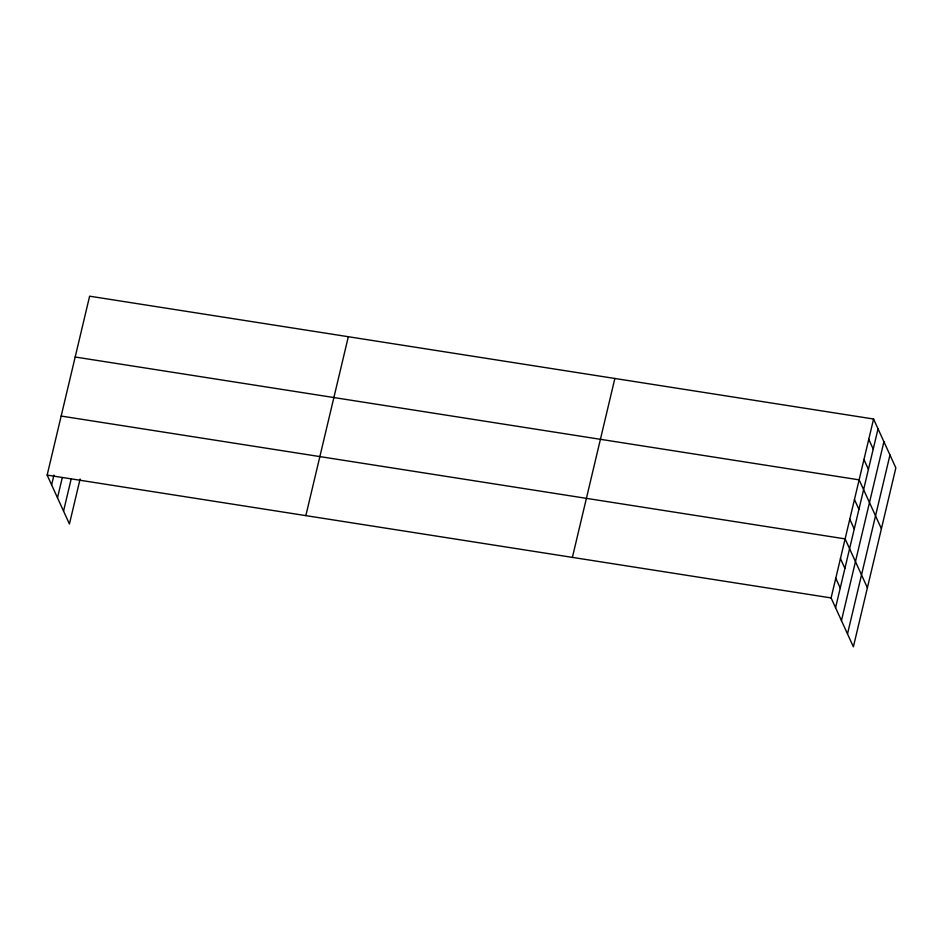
<?xml version="1.0" encoding="UTF-8"?>
<svg xmlns="http://www.w3.org/2000/svg" width="943" height="943" viewBox="0 0 943 943"><rect width="100%" height="100%" fill="white"/><g stroke="black" fill="none" stroke-linecap="round" stroke-linejoin="round"><path stroke-width="1.41" d="M80.108 479.009L69.428 523.99L47.15 475.095L89.62 296.185L873.572 419.01L895.85 467.905L853.38 646.815L831.101 597.921L873.572 419.01M51.617 484.902L53.951 475.06M57.499 497.798L62.167 478.125M63.558 511.082L71.232 478.761M305.85 515.621L348.321 336.71M572.389 557.384L614.86 378.473M835.569 607.728L878.039 428.817M841.451 620.635L883.921 441.725M847.498 633.92L889.968 455.009M75.181 357.008L859.132 479.846L881.41 528.74M61.165 416.052L845.117 538.889L867.395 587.784M47.15 475.095L831.101 597.921M868.751 439.285L873.23 449.104M863.941 459.571L868.409 469.378M854.452 499.519L858.932 509.338M849.784 519.204L854.252 529.011M840.437 558.562L844.916 568.37M835.769 578.248L840.237 588.055"/></g></svg>
